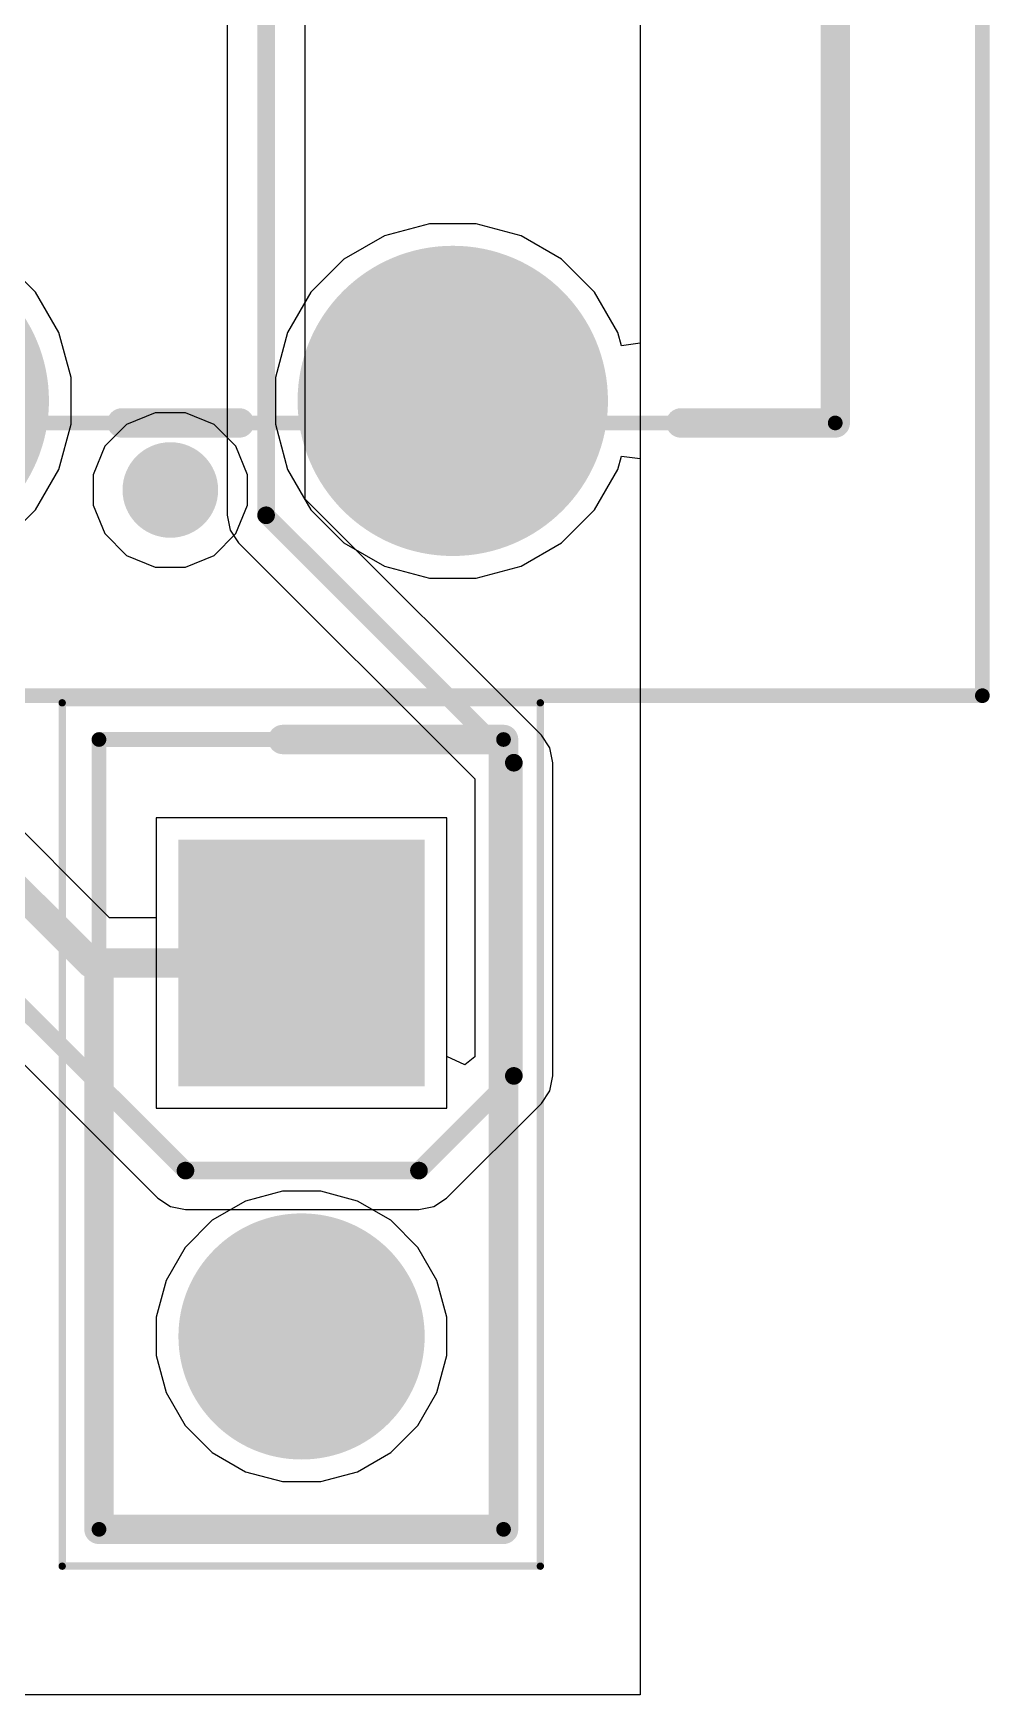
# Model space of a CAD drawing. Header units: inches. Extents: x 0.3 to 52.1, y -1.7 to 36.7.
# Drawn here: x 45.57 to 52.07, y 0.31 to 11.61 of the extents above; entities that cross this region are included whole.
import ezdxf

# ---------------------------------------------------------------- set-up
doc = ezdxf.new("R2010")
doc.units = ezdxf.units.IN
for name, color, linetype in [('Bottom Layer', 5, 'Continuous'), ('Bottom Solder', 6, 'Continuous'), ('Internal1', 16, 'Continuous'), ('Internal2', 76, 'Continuous'), ('Multi-Layer', 9, 'Continuous'), ('Pad Holes', 156, 'Continuous'), ('Top Assembly', 216, 'Continuous'), ('Top Component Outline', 6, 'Continuous'), ('Top Layer', 1, 'Continuous'), ('Top Overlay', 2, 'Continuous'), ('Top Paste', 8, 'Continuous'), ('Top Solder', 216, 'Continuous'), ('Via Holes', 16, 'Continuous')]:
    doc.layers.add(name, color=color, linetype=linetype)

# ---------------------------------------------------------------- blocks, each defined once
blk = doc.blocks.new('USB_C_88')
at = {"layer": 'Bottom Layer'}
h = blk.add_hatch(color=5, dxfattribs=at)
edge = h.paths.add_edge_path()
edge.add_arc((-4.32, 2.95), 1.005, 0, 360)
h = blk.add_hatch(color=5, dxfattribs=at)
edge = h.paths.add_edge_path()
edge.add_arc((4.32, 2.95), 1.005, 0, 360)
h = blk.add_hatch(color=5, dxfattribs=at)
edge = h.paths.add_edge_path()
edge.add_arc((-4.32, -0.85), 1.005, 0, 360)
h = blk.add_hatch(color=5, dxfattribs=at)
edge = h.paths.add_edge_path()
edge.add_arc((4.32, -0.85), 1.005, 0, 360)
at = {"layer": 'Bottom Solder'}
h = blk.add_hatch(color=6, dxfattribs=at)
edge = h.paths.add_edge_path()
edge.add_arc((-4.32, 2.95), 1.055, 0, 360)
h = blk.add_hatch(color=6, dxfattribs=at)
edge = h.paths.add_edge_path()
edge.add_arc((4.32, 2.95), 1.055, 0, 360)
h = blk.add_hatch(color=6, dxfattribs=at)
edge = h.paths.add_edge_path()
edge.add_arc((-4.32, -0.85), 1.055, 0, 360)
h = blk.add_hatch(color=6, dxfattribs=at)
edge = h.paths.add_edge_path()
edge.add_arc((4.32, -0.85), 1.055, 0, 360)
at = {"layer": 'Internal1'}
h = blk.add_hatch(color=16, dxfattribs=at)
edge = h.paths.add_edge_path()
edge.add_arc((-4.32, 2.95), 1.005, 0, 360)
h = blk.add_hatch(color=16, dxfattribs=at)
edge = h.paths.add_edge_path()
edge.add_arc((4.32, 2.95), 1.005, 0, 360)
h = blk.add_hatch(color=16, dxfattribs=at)
edge = h.paths.add_edge_path()
edge.add_arc((-4.32, -0.85), 1.005, 0, 360)
h = blk.add_hatch(color=16, dxfattribs=at)
edge = h.paths.add_edge_path()
edge.add_arc((4.32, -0.85), 1.005, 0, 360)
at = {"layer": 'Internal2'}
h = blk.add_hatch(color=76, dxfattribs=at)
edge = h.paths.add_edge_path()
edge.add_arc((-4.32, 2.95), 1.005, 0, 360)
h = blk.add_hatch(color=76, dxfattribs=at)
edge = h.paths.add_edge_path()
edge.add_arc((4.32, 2.95), 1.005, 0, 360)
h = blk.add_hatch(color=76, dxfattribs=at)
edge = h.paths.add_edge_path()
edge.add_arc((-4.32, -0.85), 1.005, 0, 360)
h = blk.add_hatch(color=76, dxfattribs=at)
edge = h.paths.add_edge_path()
edge.add_arc((4.32, -0.85), 1.005, 0, 360)
at = {"layer": 'Multi-Layer'}
h = blk.add_hatch(color=9, dxfattribs=at)
edge = h.paths.add_edge_path()
edge.add_arc((-4.32, 2.95), 1.005, 0, 360)
h = blk.add_hatch(color=9, dxfattribs=at)
edge = h.paths.add_edge_path()
edge.add_arc((4.32, 2.95), 1.005, 0, 360)
h = blk.add_hatch(color=9, dxfattribs=at)
edge = h.paths.add_edge_path()
edge.add_arc((-4.32, -0.85), 1.005, 0, 360)
h = blk.add_hatch(color=9, dxfattribs=at)
edge = h.paths.add_edge_path()
edge.add_arc((4.32, -0.85), 1.005, 0, 360)
at = {"layer": 'Pad Holes'}
h = blk.add_hatch(color=7, dxfattribs=at)
edge = h.paths.add_edge_path()
edge.add_arc((-4.32, 2.95), 0.67, 0, 360)
h = blk.add_hatch(color=7, dxfattribs=at)
edge = h.paths.add_edge_path()
edge.add_arc((4.32, 2.95), 0.67, 0, 360)
h = blk.add_hatch(color=7, dxfattribs=at)
edge = h.paths.add_edge_path()
edge.add_arc((-4.32, -0.85), 0.67, 0, 360)
h = blk.add_hatch(color=7, dxfattribs=at)
edge = h.paths.add_edge_path()
edge.add_arc((4.32, -0.85), 0.67, 0, 360)
at = {"layer": 'Top Layer'}
h = blk.add_hatch(color=1, dxfattribs=at)
edge = h.paths.add_edge_path()
edge.add_arc((-4.32, 2.95), 1.005, 0, 360)
h = blk.add_hatch(color=1, dxfattribs=at)
edge = h.paths.add_edge_path()
edge.add_arc((4.32, 2.95), 1.005, 0, 360)
for points in [[(-3.15, 2.43), (-3.15, 3.63), (-2.35, 3.63), (-2.35, 2.43)], [(-1.9, 2.43), (-1.9, 3.63), (-1.14, 3.63), (-1.14, 2.43)], [(-0.85, 2.43), (-0.85, 3.63), (-0.15, 3.63), (-0.15, 2.43)], [(0.15, 2.43), (0.15, 3.63), (0.85, 3.63), (0.85, 2.43)], [(1.14, 2.43), (1.14, 3.63), (1.9, 3.63), (1.9, 2.43)], [(2.35, 2.43), (2.35, 3.63), (3.15, 3.63), (3.15, 2.43)]]:
    blk.add_hatch(color=1, dxfattribs=at).paths.add_polyline_path(points)
h = blk.add_hatch(color=1, dxfattribs=at)
edge = h.paths.add_edge_path()
edge.add_arc((-4.32, -0.85), 1.005, 0, 360)
h = blk.add_hatch(color=1, dxfattribs=at)
edge = h.paths.add_edge_path()
edge.add_arc((4.32, -0.85), 1.005, 0, 360)
at = {"layer": 'Top Paste'}
for points in [[(-3.15, 2.43), (-3.15, 3.63), (-2.35, 3.63), (-2.35, 2.43)], [(-1.9, 2.43), (-1.9, 3.63), (-1.14, 3.63), (-1.14, 2.43)], [(-0.85, 2.43), (-0.85, 3.63), (-0.15, 3.63), (-0.15, 2.43)], [(0.15, 2.43), (0.15, 3.63), (0.85, 3.63), (0.85, 2.43)], [(1.14, 2.43), (1.14, 3.63), (1.9, 3.63), (1.9, 2.43)], [(2.35, 2.43), (2.35, 3.63), (3.15, 3.63), (3.15, 2.43)]]:
    blk.add_hatch(color=8, dxfattribs=at).paths.add_polyline_path(points)
at = {"layer": 'Top Solder'}
h = blk.add_hatch(color=216, dxfattribs=at)
edge = h.paths.add_edge_path()
edge.add_arc((-4.32, 2.95), 1.055, 0, 360)
h = blk.add_hatch(color=216, dxfattribs=at)
edge = h.paths.add_edge_path()
edge.add_arc((4.32, 2.95), 1.055, 0, 360)
for points in [[(-3.2, 2.38), (-3.2, 3.68), (-2.3, 3.68), (-2.3, 2.38)], [(-1.95, 2.38), (-1.95, 3.68), (-1.09, 3.68), (-1.09, 2.38)], [(-0.9, 2.38), (-0.9, 3.68), (-0.1, 3.68), (-0.1, 2.38)], [(0.1, 2.38), (0.1, 3.68), (0.9, 3.68), (0.9, 2.38)], [(1.09, 2.38), (1.09, 3.68), (1.95, 3.68), (1.95, 2.38)], [(2.3, 2.38), (2.3, 3.68), (3.2, 3.68), (3.2, 2.38)]]:
    blk.add_hatch(color=216, dxfattribs=at).paths.add_polyline_path(points)
h = blk.add_hatch(color=216, dxfattribs=at)
edge = h.paths.add_edge_path()
edge.add_arc((-4.32, -0.85), 1.055, 0, 360)
h = blk.add_hatch(color=216, dxfattribs=at)
edge = h.paths.add_edge_path()
edge.add_arc((4.32, -0.85), 1.055, 0, 360)
at = {"layer": 'Top Assembly'}
for points in [[(-6.325, 4.955, 0.1, 0.1, 0), (6.325, 4.955, 0.1, 0.1, 0)], [(-6.325, 4.955, 0.1, 0.1, 0), (-6.325, -4.45, 0.1, 0.1, 0)], [(6.325, 4.955, 0.1, 0.1, 0), (6.325, -4.45, 0.1, 0.1, 0)], [(-6.325, -4.45, 0.1, 0.1, 0), (6.325, -4.45, 0.1, 0.1, 0)]]:
    blk.add_lwpolyline(points, format="xyseb", dxfattribs=at)
for points in [[(-6.35, 4.955, 0.05, 0.05, 1), (-6.3, 4.955, 0.05, 0.05, 1)], [(-6.35, 4.955, 0.05, 0.05, 1), (-6.3, 4.955, 0.05, 0.05, 1)], [(6.3, 4.955, 0.05, 0.05, 1), (6.35, 4.955, 0.05, 0.05, 1)], [(6.3, 4.955, 0.05, 0.05, 1), (6.35, 4.955, 0.05, 0.05, 1)], [(-6.35, -4.45, 0.05, 0.05, 1), (-6.3, -4.45, 0.05, 0.05, 1)], [(-6.35, -4.45, 0.05, 0.05, 1), (-6.3, -4.45, 0.05, 0.05, 1)], [(6.3, -4.45, 0.05, 0.05, 1), (6.35, -4.45, 0.05, 0.05, 1)], [(6.3, -4.45, 0.05, 0.05, 1), (6.35, -4.45, 0.05, 0.05, 1)]]:
    blk.add_lwpolyline(points, format="xyseb", close=True, dxfattribs=at)
at = {"layer": 'Top Component Outline'}
for points in [[(-4.47, 3.45, 0.1, 0.1, 0), (4.47, 3.45, 0.1, 0.1, 0)], [(-4.47, 3.45, 0.1, 0.1, 0), (-4.47, -3.45, 0.1, 0.1, 0)], [(4.47, 3.45, 0.1, 0.1, 0), (4.47, -3.45, 0.1, 0.1, 0)], [(-4.47, -3.45, 0.1, 0.1, 0), (4.47, -3.45, 0.1, 0.1, 0)]]:
    blk.add_lwpolyline(points, format="xyseb", dxfattribs=at)
for points in [[(-4.495, 3.45, 0.05, 0.05, 1), (-4.445, 3.45, 0.05, 0.05, 1)], [(-4.495, 3.45, 0.05, 0.05, 1), (-4.445, 3.45, 0.05, 0.05, 1)], [(4.445, 3.45, 0.05, 0.05, 1), (4.495, 3.45, 0.05, 0.05, 1)], [(4.445, 3.45, 0.05, 0.05, 1), (4.495, 3.45, 0.05, 0.05, 1)], [(-4.495, -3.45, 0.05, 0.05, 1), (-4.445, -3.45, 0.05, 0.05, 1)], [(-4.495, -3.45, 0.05, 0.05, 1), (-4.445, -3.45, 0.05, 0.05, 1)], [(4.445, -3.45, 0.05, 0.05, 1), (4.495, -3.45, 0.05, 0.05, 1)], [(4.445, -3.45, 0.05, 0.05, 1), (4.495, -3.45, 0.05, 0.05, 1)]]:
    blk.add_lwpolyline(points, format="xyseb", close=True, dxfattribs=at)
at = {"layer": 'Top Overlay'}
for points in [[(-0.5, 4.4, 0.2, 0.2, -1), (-0.5, 4.5, 0.2, 0.2, 0)], [(-0.5, 4.4, 0.2, 0.2, -1), (-0.5, 4.5, 0.2, 0.2, 0)], [(-0.5, 4.5, 0.2, 0.2, -1), (-0.5, 4.4, 0.2, 0.2, 0)], [(-4.47, 1.4, 0.2, 0.2, 0), (-4.47, 0.6, 0.2, 0.2, 0)], [(4.47, 1.4, 0.2, 0.2, 0), (4.47, 0.6, 0.2, 0.2, 0)], [(-4.47, -2.4, 0.2, 0.2, 0), (-4.47, -3.45, 0.2, 0.2, 0)], [(4.47, -2.4, 0.2, 0.2, 0), (4.47, -3.45, 0.2, 0.2, 0)], [(-4.47, -3.45, 0.2, 0.2, 0), (4.47, -3.45, 0.2, 0.2, 0)]]:
    blk.add_lwpolyline(points, format="xyseb", dxfattribs=at)
for points in [[(-0.55, 4.5, 0.1, 0.1, 1), (-0.45, 4.5, 0.1, 0.1, 1)], [(-0.55, 4.5, 0.1, 0.1, 1), (-0.45, 4.5, 0.1, 0.1, 1)], [(-0.55, 4.5, 0.1, 0.1, 1), (-0.45, 4.5, 0.1, 0.1, 1)], [(-0.55, 4.4, 0.1, 0.1, 1), (-0.45, 4.4, 0.1, 0.1, 1)], [(-0.55, 4.4, 0.1, 0.1, 1), (-0.45, 4.4, 0.1, 0.1, 1)], [(-0.55, 4.4, 0.1, 0.1, 1), (-0.45, 4.4, 0.1, 0.1, 1)], [(-4.52, 1.4, 0.1, 0.1, 1), (-4.42, 1.4, 0.1, 0.1, 1)], [(4.42, 1.4, 0.1, 0.1, 1), (4.52, 1.4, 0.1, 0.1, 1)], [(-4.52, 0.6, 0.1, 0.1, 1), (-4.42, 0.6, 0.1, 0.1, 1)], [(4.42, 0.6, 0.1, 0.1, 1), (4.52, 0.6, 0.1, 0.1, 1)], [(-4.52, -2.4, 0.1, 0.1, 1), (-4.42, -2.4, 0.1, 0.1, 1)], [(4.42, -2.4, 0.1, 0.1, 1), (4.52, -2.4, 0.1, 0.1, 1)], [(-4.52, -3.45, 0.1, 0.1, 1), (-4.42, -3.45, 0.1, 0.1, 1)], [(-4.52, -3.45, 0.1, 0.1, 1), (-4.42, -3.45, 0.1, 0.1, 1)], [(4.42, -3.45, 0.1, 0.1, 1), (4.52, -3.45, 0.1, 0.1, 1)], [(4.42, -3.45, 0.1, 0.1, 1), (4.52, -3.45, 0.1, 0.1, 1)]]:
    blk.add_lwpolyline(points, format="xyseb", close=True, dxfattribs=at)
blk = doc.blocks.new('RHDR20W60P0X254_1X20_5130X250X888P_149')
at = {"layer": 'Bottom Layer'}
blk.add_hatch(color=5, dxfattribs=at).paths.add_polyline_path([(-0.788, 0.915), (0.788, 0.915), (0.788, -0.661), (-0.788, -0.661)])
h = blk.add_hatch(color=5, dxfattribs=at)
edge = h.paths.add_edge_path()
edge.add_arc((2.54, 0.127), 0.787, 0, 360)
at = {"layer": 'Bottom Solder'}
blk.add_hatch(color=6, dxfattribs=at).paths.add_polyline_path([(-0.838, 0.965), (0.838, 0.965), (0.838, -0.711), (-0.838, -0.711)])
h = blk.add_hatch(color=6, dxfattribs=at)
edge = h.paths.add_edge_path()
edge.add_arc((2.54, 0.127), 0.837, 0, 360)
at = {"layer": 'Internal1'}
blk.add_hatch(color=16, dxfattribs=at).paths.add_polyline_path([(-0.788, 0.915), (0.788, 0.915), (0.788, -0.661), (-0.788, -0.661)])
h = blk.add_hatch(color=16, dxfattribs=at)
edge = h.paths.add_edge_path()
edge.add_arc((2.54, 0.127), 0.787, 0, 360)
at = {"layer": 'Internal2'}
blk.add_hatch(color=76, dxfattribs=at).paths.add_polyline_path([(-0.788, 0.915), (0.788, 0.915), (0.788, -0.661), (-0.788, -0.661)])
h = blk.add_hatch(color=76, dxfattribs=at)
edge = h.paths.add_edge_path()
edge.add_arc((2.54, 0.127), 0.787, 0, 360)
at = {"layer": 'Multi-Layer'}
blk.add_hatch(color=9, dxfattribs=at).paths.add_polyline_path([(-0.788, 0.915), (0.788, 0.915), (0.788, -0.661), (-0.788, -0.661)])
h = blk.add_hatch(color=9, dxfattribs=at)
edge = h.paths.add_edge_path()
edge.add_arc((2.54, 0.127), 0.787, 0, 360)
at = {"layer": 'Pad Holes'}
h = blk.add_hatch(color=7, dxfattribs=at)
edge = h.paths.add_edge_path()
edge.add_arc((0, 0.127), 0.525, 0, 360)
h = blk.add_hatch(color=7, dxfattribs=at)
edge = h.paths.add_edge_path()
edge.add_arc((2.54, 0.127), 0.525, 0, 360)
at = {"layer": 'Top Layer'}
blk.add_hatch(color=1, dxfattribs=at).paths.add_polyline_path([(-0.788, 0.915), (0.788, 0.915), (0.788, -0.661), (-0.788, -0.661)])
h = blk.add_hatch(color=1, dxfattribs=at)
edge = h.paths.add_edge_path()
edge.add_arc((2.54, 0.127), 0.787, 0, 360)
at = {"layer": 'Top Solder'}
blk.add_hatch(color=216, dxfattribs=at).paths.add_polyline_path([(-0.838, 0.965), (0.838, 0.965), (0.838, -0.711), (-0.838, -0.711)])
h = blk.add_hatch(color=216, dxfattribs=at)
edge = h.paths.add_edge_path()
edge.add_arc((2.54, 0.127), 0.837, 0, 360)
at = {"layer": 'Top Assembly'}
for points in [[(4.102, 1.75, 0.05, 0.05, 0), (-1.77, 1.75, 0.05, 0.05, 0)], [(-1.77, -1.5, 0.05, 0.05, 0), (-1.77, 1.75, 0.05, 0.05, 0)], [(4.102, -1.5, 0.05, 0.05, 0), (4.102, 1.75, 0.05, 0.05, 0)], [(4.102, -1.5, 0.05, 0.05, 0), (-1.77, -1.5, 0.05, 0.05, 0)]]:
    blk.add_lwpolyline(points, format="xyseb", dxfattribs=at)
for points in [[(-1.782, 1.75, 0.025, 0.025, 1), (-1.757, 1.75, 0.025, 0.025, 1)], [(-1.782, 1.75, 0.025, 0.025, 1), (-1.757, 1.75, 0.025, 0.025, 1)], [(4.09, 1.75, 0.025, 0.025, 1), (4.115, 1.75, 0.025, 0.025, 1)], [(4.09, 1.75, 0.025, 0.025, 1), (4.115, 1.75, 0.025, 0.025, 1)], [(-1.782, -1.5, 0.025, 0.025, 1), (-1.757, -1.5, 0.025, 0.025, 1)], [(-1.782, -1.5, 0.025, 0.025, 1), (-1.757, -1.5, 0.025, 0.025, 1)], [(4.09, -1.5, 0.025, 0.025, 1), (4.115, -1.5, 0.025, 0.025, 1)], [(4.09, -1.5, 0.025, 0.025, 1), (4.115, -1.5, 0.025, 0.025, 1)]]:
    blk.add_lwpolyline(points, format="xyseb", close=True, dxfattribs=at)
at = {"layer": 'Top Component Outline'}
for points in [[(-1.52, -1.25, 0.1, 0.1, 0), (-1.52, 1.5, 0.1, 0.1, 0)], [(3.852, 1.5, 0.1, 0.1, 0), (-1.52, 1.5, 0.1, 0.1, 0)], [(3.852, -1.25, 0.1, 0.1, 0), (3.852, 1.5, 0.1, 0.1, 0)], [(3.852, -1.25, 0.1, 0.1, 0), (-1.52, -1.25, 0.1, 0.1, 0)]]:
    blk.add_lwpolyline(points, format="xyseb", dxfattribs=at)
for points in [[(-1.545, 1.5, 0.05, 0.05, 1), (-1.495, 1.5, 0.05, 0.05, 1)], [(-1.545, 1.5, 0.05, 0.05, 1), (-1.495, 1.5, 0.05, 0.05, 1)], [(3.827, 1.5, 0.05, 0.05, 1), (3.877, 1.5, 0.05, 0.05, 1)], [(3.827, 1.5, 0.05, 0.05, 1), (3.877, 1.5, 0.05, 0.05, 1)], [(-1.545, -1.25, 0.05, 0.05, 1), (-1.495, -1.25, 0.05, 0.05, 1)], [(-1.545, -1.25, 0.05, 0.05, 1), (-1.495, -1.25, 0.05, 0.05, 1)], [(3.827, -1.25, 0.05, 0.05, 1), (3.877, -1.25, 0.05, 0.05, 1)], [(3.827, -1.25, 0.05, 0.05, 1), (3.877, -1.25, 0.05, 0.05, 1)]]:
    blk.add_lwpolyline(points, format="xyseb", close=True, dxfattribs=at)
at = {"layer": 'Top Overlay'}
for points in [[(-1.52, 0, 0.2, 0.2, 0), (-1.52, 1.5, 0.2, 0.2, 0)], [(3.852, 1.5, 0.2, 0.2, 0), (-1.52, 1.5, 0.2, 0.2, 0)], [(3.852, -1.25, 0.2, 0.2, 0), (3.852, 1.5, 0.2, 0.2, 0)], [(3.852, -1.25, 0.2, 0.2, 0), (0, -1.25, 0.2, 0.2, 0)]]:
    blk.add_lwpolyline(points, format="xyseb", dxfattribs=at)
for points in [[(-1.57, 1.5, 0.1, 0.1, 1), (-1.47, 1.5, 0.1, 0.1, 1)], [(-1.57, 1.5, 0.1, 0.1, 1), (-1.47, 1.5, 0.1, 0.1, 1)], [(3.802, 1.5, 0.1, 0.1, 1), (3.902, 1.5, 0.1, 0.1, 1)], [(3.802, 1.5, 0.1, 0.1, 1), (3.902, 1.5, 0.1, 0.1, 1)], [(-1.57, 0, 0.1, 0.1, 1), (-1.47, 0, 0.1, 0.1, 1)], [(-0.05, -1.25, 0.1, 0.1, 1), (0.05, -1.25, 0.1, 0.1, 1)], [(3.802, -1.25, 0.1, 0.1, 1), (3.902, -1.25, 0.1, 0.1, 1)], [(3.802, -1.25, 0.1, 0.1, 1), (3.902, -1.25, 0.1, 0.1, 1)]]:
    blk.add_lwpolyline(points, format="xyseb", close=True, dxfattribs=at)

msp = doc.modelspace()

# ---------------------------------------------------------------- hatches: boundary and pattern name
at = {"layer": 'Bottom Layer'}
h = msp.add_hatch(color=5, dxfattribs=at)
edge = h.paths.add_edge_path()
edge.add_arc((46.5, 8.5), 0.325, 0, 360)
at = {"layer": 'Internal1'}
h = msp.add_hatch(color=16, dxfattribs=at)
edge = h.paths.add_edge_path()
edge.add_arc((46.5, 8.5), 0.325, 0, 360)
at = {"layer": 'Internal2'}
h = msp.add_hatch(color=76, dxfattribs=at)
edge = h.paths.add_edge_path()
edge.add_arc((46.5, 8.5), 0.325, 0, 360)
at = {"layer": 'Top Layer'}
h = msp.add_hatch(color=1, dxfattribs=at)
edge = h.paths.add_edge_path()
edge.add_arc((46.5, 8.5), 0.325, 0, 360)
at = {"layer": 'Via Holes'}
h = msp.add_hatch(color=7, dxfattribs=at)
edge = h.paths.add_edge_path()
edge.add_arc((46.5, 8.5), 0.175, 0, 360)

# ---------------------------------------------------------------- linework, layer by layer
at = {"layer": 'Bottom Layer'}
for p, q in [((49.694, 34.694), (49.694, 0.306)), ((48.379, 6.27), (46.404, 6.27)), ((46.404, 6.27), (46.404, 4.296)), ((48.379, 4.296), (48.379, 6.27)), ((46.404, 4.296), (48.379, 4.296)), ((49.694, 0.306), (0.306, 0.306))]:
    msp.add_line(p, q, dxfattribs=at)
at = {"layer": 'Internal1'}
for p, q in [((49.694, 34.694), (49.694, 0.306)), ((48.379, 6.27), (46.404, 6.27)), ((46.404, 6.27), (46.404, 4.296)), ((48.379, 4.296), (48.379, 6.27)), ((46.404, 4.296), (48.379, 4.296)), ((49.694, 0.306), (0.306, 0.306))]:
    msp.add_line(p, q, dxfattribs=at)
at = {"layer": 'Internal2'}
for p, q in [((49.694, 17.354), (49.694, 9.498)), ((48.262, 10.311), (47.955, 10.228)), ((48.579, 10.311), (48.262, 10.311)), ((48.885, 10.228), (48.579, 10.311)), ((47.955, 10.228), (47.68, 10.07)), ((49.16, 10.07), (48.885, 10.228)), ((45.584, 9.845), (45.36, 10.07)), ((47.68, 10.07), (47.456, 9.845)), ((49.384, 9.845), (49.16, 10.07)), ((45.743, 9.571), (45.584, 9.845)), ((47.456, 9.845), (47.297, 9.571)), ((49.543, 9.571), (49.384, 9.845)), ((45.825, 9.264), (45.743, 9.571)), ((47.297, 9.571), (47.215, 9.264)), ((49.567, 9.481), (49.543, 9.571)), ((49.694, 9.498), (49.567, 9.481)), ((45.825, 8.947), (45.825, 9.264)), ((47.215, 9.264), (47.215, 8.947)), ((45.743, 8.64), (45.825, 8.947)), ((46.203, 8.945), (46.055, 8.797)), ((46.396, 9.025), (46.203, 8.945)), ((46.604, 9.025), (46.396, 9.025)), ((46.797, 8.945), (46.604, 9.025)), ((46.945, 8.797), (46.797, 8.945)), ((47.215, 8.947), (47.297, 8.64)), ((46.055, 8.797), (45.975, 8.604)), ((47.025, 8.604), (46.945, 8.797)), ((49.543, 8.64), (49.567, 8.73)), ((49.567, 8.73), (49.694, 8.714)), ((49.694, 8.714), (49.694, 0.306)), ((45.584, 8.366), (45.743, 8.64)), ((45.975, 8.604), (45.975, 8.396)), ((47.025, 8.396), (47.025, 8.604)), ((47.297, 8.64), (47.456, 8.366)), ((49.384, 8.366), (49.543, 8.64)), ((45.36, 8.141), (45.584, 8.366)), ((45.975, 8.396), (46.055, 8.203)), ((46.945, 8.203), (47.025, 8.396)), ((47.456, 8.366), (47.68, 8.141)), ((49.16, 8.141), (49.384, 8.366)), ((46.055, 8.203), (46.203, 8.055)), ((46.797, 8.055), (46.945, 8.203)), ((47.68, 8.141), (47.955, 7.983)), ((48.885, 7.983), (49.16, 8.141)), ((46.203, 8.055), (46.396, 7.975)), ((46.604, 7.975), (46.797, 8.055)), ((46.396, 7.975), (46.604, 7.975)), ((47.955, 7.983), (48.262, 7.901)), ((48.579, 7.901), (48.885, 7.983)), ((48.262, 7.901), (48.579, 7.901)), ((48.379, 6.27), (46.404, 6.27)), ((46.404, 6.27), (46.404, 4.296)), ((48.379, 4.296), (48.379, 6.27)), ((46.404, 4.296), (48.379, 4.296)), ((47.262, 3.73), (47.011, 3.663)), ((47.522, 3.73), (47.262, 3.73)), ((47.773, 3.663), (47.522, 3.73)), ((47.011, 3.663), (46.785, 3.533)), ((47.998, 3.533), (47.773, 3.663)), ((46.785, 3.533), (46.601, 3.349)), ((48.182, 3.349), (47.998, 3.533)), ((46.601, 3.349), (46.471, 3.124)), ((48.312, 3.124), (48.182, 3.349)), ((46.471, 3.124), (46.404, 2.873)), ((48.379, 2.873), (48.312, 3.124)), ((46.404, 2.873), (46.404, 2.613)), ((48.379, 2.613), (48.379, 2.873)), ((46.404, 2.613), (46.471, 2.362)), ((48.312, 2.362), (48.379, 2.613)), ((46.471, 2.362), (46.601, 2.137)), ((48.182, 2.137), (48.312, 2.362)), ((46.601, 2.137), (46.785, 1.953)), ((47.998, 1.953), (48.182, 2.137)), ((46.785, 1.953), (47.011, 1.823)), ((47.773, 1.823), (47.998, 1.953)), ((47.011, 1.823), (47.262, 1.756)), ((47.522, 1.756), (47.773, 1.823)), ((47.262, 1.756), (47.522, 1.756)), ((49.694, 0.306), (0.306, 0.306))]:
    msp.add_line(p, q, dxfattribs=at)
at = {"layer": 'Top Layer'}
for p, q in [((49.694, 34.694), (49.694, 0.306)), ((47.416, 8.438), (47.416, 25.39)), ((46.886, 25.281), (46.886, 8.328)), ((46.086, 5.589), (40.142, 11.533)), ((49.022, 6.832), (47.416, 8.438)), ((46.886, 8.328), (46.886, 8.328)), ((46.886, 8.328), (46.906, 8.227)), ((46.906, 8.227), (46.964, 8.141)), ((46.964, 8.141), (48.57, 6.535)), ((49.08, 6.746), (49.022, 6.832)), ((49.022, 6.832), (49.022, 6.832)), ((49.1, 6.645), (49.08, 6.746)), ((49.1, 4.515), (49.1, 6.645)), ((48.57, 6.535), (48.57, 4.645)), ((48.379, 6.27), (46.404, 6.27)), ((46.404, 6.27), (46.404, 5.589)), ((48.379, 4.646), (48.379, 6.27)), ((46.404, 5.589), (46.086, 5.589)), ((45.045, 5.054), (46.416, 3.683)), ((48.502, 4.591), (48.379, 4.646)), ((48.57, 4.645), (48.502, 4.591)), ((49.022, 4.328), (49.08, 4.414)), ((49.08, 4.414), (49.1, 4.515)), ((48.377, 3.683), (49.022, 4.328)), ((46.416, 3.683), (46.416, 3.683)), ((46.416, 3.683), (46.502, 3.626)), ((46.502, 3.626), (46.603, 3.606)), ((48.19, 3.606), (48.291, 3.626)), ((48.291, 3.626), (48.377, 3.683)), ((46.603, 3.606), (46.603, 3.606)), ((46.603, 3.606), (48.19, 3.606)), ((48.19, 3.606), (48.19, 3.606)), ((49.694, 0.306), (40.9, 0.306))]:
    msp.add_line(p, q, dxfattribs=at)
for points in [[(47.151, 8.328, 0.12, 0.12, 0), (47.151, 25.39, 0.12, 0.12, 0)], [(39.925, 11.317, 0.2, 0.2, 0), (45.96, 5.283, 0.2, 0.2, 0)], [(47.151, 8.328, 0.12, 0.12, 0), (48.835, 6.645, 0.12, 0.12, 0)], [(48.835, 4.515, 0.12, 0.12, 0), (48.835, 6.645, 0.12, 0.12, 0)], [(45.155, 5.319, 0.12, 0.12, 0), (46.603, 3.871, 0.12, 0.12, 0)], [(45.96, 5.283, 0.2, 0.2, 0), (47.392, 5.283, 0.2, 0.2, 0)], [(48.19, 3.871, 0.12, 0.12, 0), (48.835, 4.515, 0.12, 0.12, 0)], [(46.603, 3.871, 0.12, 0.12, 0), (48.19, 3.871, 0.12, 0.12, 0)]]:
    msp.add_lwpolyline(points, format="xyseb", dxfattribs=at)
for points in [[(47.121, 8.328, 0.06, 0.06, 1), (47.181, 8.328, 0.06, 0.06, 1)], [(47.121, 8.328, 0.06, 0.06, 1), (47.181, 8.328, 0.06, 0.06, 1)], [(48.805, 6.645, 0.06, 0.06, 1), (48.865, 6.645, 0.06, 0.06, 1)], [(48.805, 6.645, 0.06, 0.06, 1), (48.865, 6.645, 0.06, 0.06, 1)], [(45.91, 5.283, 0.1, 0.1, 1), (46.01, 5.283, 0.1, 0.1, 1)], [(45.91, 5.283, 0.1, 0.1, 1), (46.01, 5.283, 0.1, 0.1, 1)], [(47.342, 5.283, 0.1, 0.1, 1), (47.442, 5.283, 0.1, 0.1, 1)], [(48.805, 4.515, 0.06, 0.06, 1), (48.865, 4.515, 0.06, 0.06, 1)], [(48.805, 4.515, 0.06, 0.06, 1), (48.865, 4.515, 0.06, 0.06, 1)], [(46.573, 3.871, 0.06, 0.06, 1), (46.633, 3.871, 0.06, 0.06, 1)], [(46.573, 3.871, 0.06, 0.06, 1), (46.633, 3.871, 0.06, 0.06, 1)], [(48.16, 3.871, 0.06, 0.06, 1), (48.22, 3.871, 0.06, 0.06, 1)], [(48.16, 3.871, 0.06, 0.06, 1), (48.22, 3.871, 0.06, 0.06, 1)]]:
    msp.add_lwpolyline(points, format="xyseb", close=True, dxfattribs=at)

# ---------------------------------------------------------------- block references
for name, p, rotation in [('USB_C_88', (47.57, 13.426), 90), ('RHDR20W60P0X254_1X20_5130X250X888P_149', (47.265, 5.283), 270)]:
    msp.add_blockref(name, p, dxfattribs=dict(rotation=rotation))

doc.saveas('drawing.dxf')
